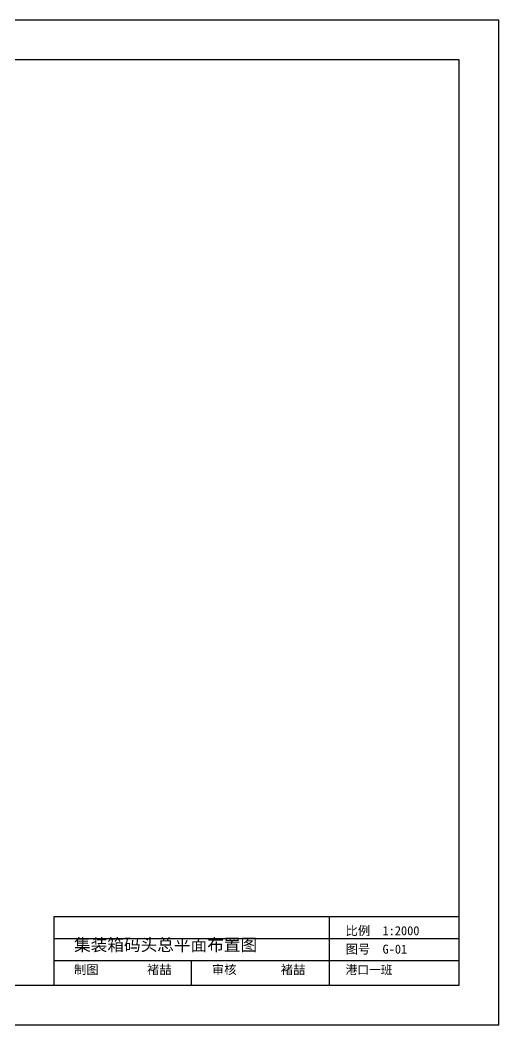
# Model space of a CAD drawing. Header units: metres. Extents: x -900 to 1450, y -760 to 900.
# Drawn here: x 659 to 1450, y -760 to 900 of the extents above; entities that cross this region are included whole.
import ezdxf

# ---------------------------------------------------------------- set-up
doc = ezdxf.new("R2010")
doc.units = ezdxf.units.M
doc.layers.add('BORDER', color=7, linetype='Continuous')
doc.layers.add('TEXT', color=7, linetype='Continuous')
doc.styles.add('CN-SIMSUN', font='SimSun.ttf')

msp = doc.modelspace()

# ---------------------------------------------------------------- linework, layer by layer
at = {"layer": 'BORDER'}
for p, q in [((1169.88, -694.2), (1169.88, -581.333)), ((714.45, -617.45), (1384.2, -617.45)), ((714.45, -653.568), (1384.2, -653.568)), ((942.165, -694.2), (942.165, -653.568))]:
    msp.add_line(p, q, dxfattribs=at)
for points in [[(-900, -760), (1450, -760), (1450, 899.81), (-900, 899.81), (-900, -760)], [(-834.2, -694.2), (1384.2, -694.2), (1384.2, 834.01), (-834.2, 834.01), (-834.2, -694.2)], [(714.45, -694.2), (1384.2, -694.2), (1384.2, -581.333), (714.45, -581.333), (714.45, -694.2)]]:
    msp.add_lwpolyline(points, close=True, dxfattribs=at)

# ---------------------------------------------------------------- texts
at = {"layer": 'TEXT', "style": 'CN-SIMSUN'}
for s, height, p in [('比例  1:2000', 14.9383, (1196.67, -611.807)), ('集装箱码头总平面布置图', 20.16669, (747.938, -637.766)), ('图号  G-01', 14.9383, (1196.67, -642.281)), ('制图', 14.9383, (747.938, -676.141)), ('褚喆', 14.9383, (868.493, -676.141)), ('审核', 14.9383, (975.653, -676.141)), ('褚喆', 14.9383, (1089.51, -676.141)), ('港口一班', 14.1914, (1196.67, -676.141))]:
    msp.add_text(s, height=height, dxfattribs=at).set_placement(p)

doc.saveas('drawing.dxf')
